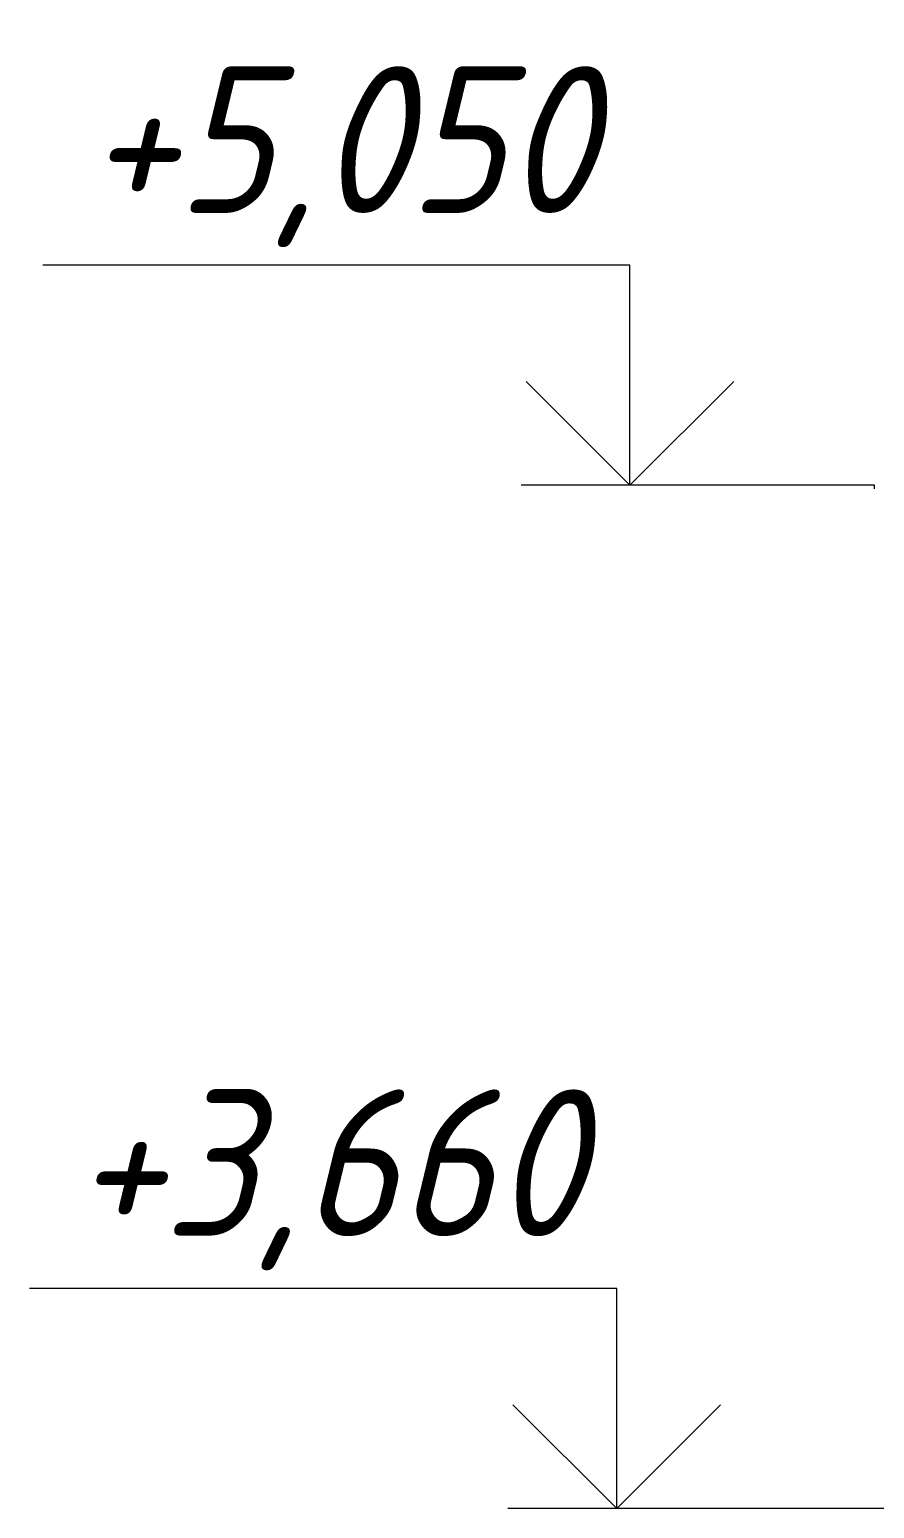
# Model space of a CAD drawing. Header units: millimetres. Extents: x -2128 to 116635, y -18248 to 18481.
# Drawn here: x 109416 to 110567, y 3660 to 5676 of the extents above; entities that cross this region are included whole.
import ezdxf

# ---------------------------------------------------------------- set-up
doc = ezdxf.new("R2010")
doc.units = ezdxf.units.MM
doc.layers.add('G-ANNO-DIMS', color=7, linetype='Continuous', lineweight=9)
doc.layers.add('G-ANNO-DIMS-1', color=7, linetype='Continuous', lineweight=20)
doc.styles.add('ISOCPEUR_I_1', font='isocpeui.ttf', dxfattribs={"width": 0.9, "height": 200})

# ---------------------------------------------------------------- blocks, each defined once
blk = doc.blocks.new('Высотные отметки - Стрелка_Верх-17668718-АР2_Фасад в А-Г копия 1')
at = {"layer": 'G-ANNO-DIMS'}
for p, q in [((-1028.2, 600), (-1828.2, 600)), ((-1028.2, 300), (-1028.2, 600)), ((-876.6, 300), (-1176.6, 300))]:
    blk.add_line(p, q, dxfattribs=at)
at = {"layer": 'G-ANNO-DIMS-1'}
for q in [(-1169.7, 441.4), (-886.8, 441.4)]:
    blk.add_line((-1028.2, 300), q, dxfattribs=at)

msp = doc.modelspace()

# ---------------------------------------------------------------- linework, layer by layer
at = {"layer": 'G-ANNO-DIMS'}
for p, q in [((110567.2, 5055.1), (110234.1, 5055.1)), ((110567.2, 5050), (110567.2, 5055.1)), ((110671.8, 3660), (110216, 3660))]:
    msp.add_line(p, q, dxfattribs=at)

# ---------------------------------------------------------------- block references
for p in [(111262.3, 4755.1), (111244.3, 3360)]:
    msp.add_blockref('Высотные отметки - Стрелка_Верх-17668718-АР2_Фасад в А-Г копия 1', p, dxfattribs=at)

# ---------------------------------------------------------------- texts
at = {"layer": 'G-ANNO-DIMS', "char_height": 200, "width": 841.377, "attachment_point": 1, "line_spacing_factor": 1.149209, "style": 'ISOCPEUR_I_1', "bg_fill": 3, "box_fill_scale": 1.25, "bg_fill_color": 256, "bg_fill_true_color": 13158600, "bg_fill_transparency": 0}
for s, insert in [('+5,050', (109493.5, 5626.4)), ('+3,660', (109475.5, 4231.3))]:
    msp.add_mtext(s, dxfattribs=dict(at, insert=insert))

doc.saveas('drawing.dxf')
